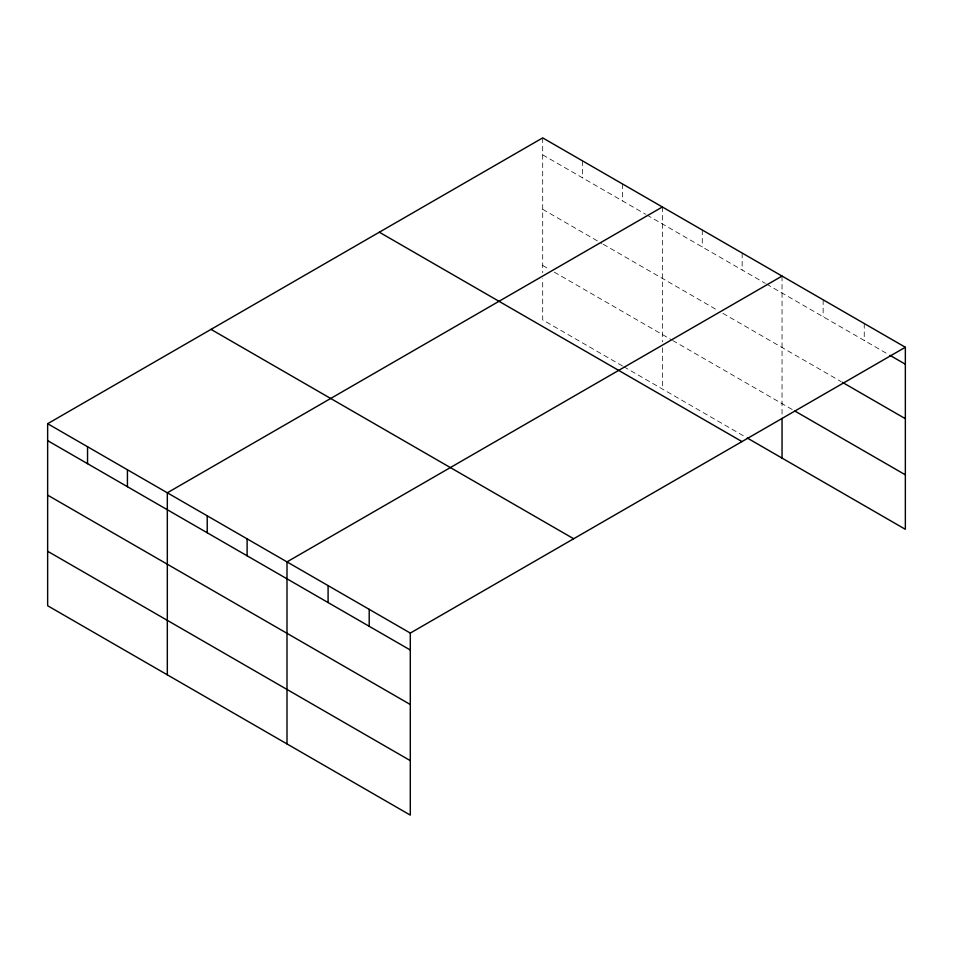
<?xml version="1.0" encoding="UTF-8"?>
<svg xmlns="http://www.w3.org/2000/svg" width="953" height="953" viewBox="0 0 953 953"><rect width="100%" height="100%" fill="white"/><g stroke="black" fill="none" stroke-linecap="round" stroke-linejoin="round"><path stroke-width="0.71" stroke-dasharray="4.76 3.57" d="M542.698 154.839L645.646 214.27M646.932 215.009L765.319 283.363M766.605 284.101L888.649 354.564M542.698 209.315L601.891 243.492M603.178 244.23L717.704 310.356M722.85 313.323L841.13 381.605M542.698 265.446L549.131 269.163M554.277 272.129L671.377 339.733M672.663 340.483L792.324 409.564M622.488 365.988L542.698 319.922L542.698 278.693M623.774 366.726L746.02 437.308M864.252 323.532L864.252 340.483M823.154 299.802L823.154 316.753M782.044 276.072L782.044 415.413M742.161 253.045L742.161 269.985M702.266 230.018L702.266 246.958M662.371 206.98L662.371 341.901M662.371 347.785L662.371 389.015M622.488 183.953L622.488 200.892M582.593 160.914L582.593 177.866M542.698 137.887L542.698 272.808"/><path stroke-width="1.43" d="M905.35 347.261L542.698 137.887L47.65 423.704L47.65 605.739L410.302 815.113L410.302 633.078L905.35 347.261L905.35 529.296L747.307 438.046M662.371 206.98L167.323 492.796L167.323 674.831M782.044 276.072L286.996 561.889L286.996 743.924M889.935 355.314L905.35 364.213M842.416 382.356L905.35 418.689M794.897 411.041L905.35 474.82M379.33 232.21L741.982 441.584M211.018 329.381L573.67 538.755M47.65 423.704L410.302 633.078M47.65 440.643L410.302 650.017M47.65 495.131L410.302 704.505M47.65 551.263L410.302 760.637M782.044 418.355L782.044 458.107M369.204 609.348L369.204 626.288M328.094 585.619L328.094 602.558M247.113 538.862L247.113 555.802M207.218 515.823L207.218 532.775M127.428 469.769L127.428 486.709M87.545 446.731L87.545 463.682"/></g></svg>
